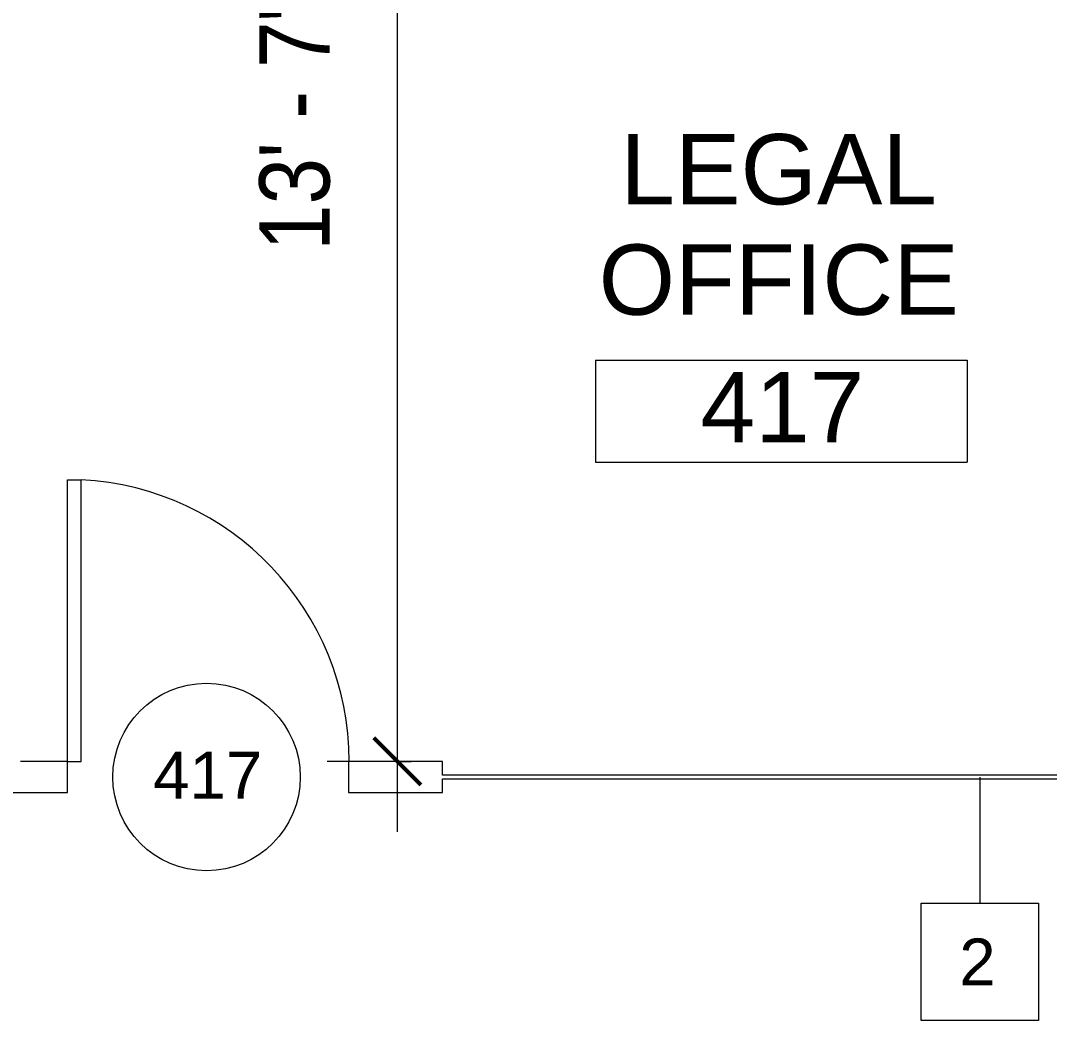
# Model space of a CAD drawing. Header units: inches. Extents: x -865 to 1895, y -762 to 1388.
# Drawn here: x 1576.6 to 1708.4, y 168.4 to 296.4 of the extents above; entities that cross this region are included whole.
import ezdxf

# ---------------------------------------------------------------- set-up
doc = ezdxf.new("R2010")
doc.units = ezdxf.units.IN
doc.header["$MEASUREMENT"] = 0
for name, color, linetype, lineweight in [('A-ANNO-DIMS', 211, 'Continuous', 9), ('A-ANNO-DIMS-96', 211, 'Continuous', 9), ('A-AREA-IDEN', 2, 'Continuous', 20), ('A-DOOR', 31, 'Continuous', 9), ('A-DOOR-IDEN', 31, 'Continuous', 20), ('A-WALL', 113, 'Continuous', 9), ('A-WALL-IDEN', 211, 'Continuous', 20), ('I-WALL', 2, 'Continuous', 9)]:
    doc.layers.add(name, color=color, linetype=linetype, lineweight=lineweight)
doc.styles.add('Arial_1', font='arial.ttf', dxfattribs={"height": 9})
doc.styles.add('Arial_3', font='arial.ttf', dxfattribs={"height": 6})
doc.styles.add('Arial_4', font='arial.ttf', dxfattribs={"width": 0.85, "height": 9})
doc.dimstyles.new('Linear_-_3_32__Arial__85_-_1__Tolerance', dxfattribs={"dimscale": 12, "dimtxt": 9.182335, "dimasz": 0.5, "dimexe": 0.75, "dimexo": 0.5, "dimgap": 0.5, "dimtad": 1, "dimdec": 0, "dimzin": 3, "dimdsep": 46, "dimlunit": 4, "dimtxsty": 'Arial_4', "dimblk1": 'OBLIQUE', "dimblk2": 'OBLIQUE', "dimsah": 1, "dimcen": 0.09, "dimdle": 0.75, "dimazin": 0, "dimtfac": 1, "dimtdec": 4, "dimtix": 1, "dimtmove": 0, "dimatfit": 3, "dimfxl": 1, "dimtvp": 1, "dimfrac": 2, "dimtolj": 1, "dimtzin": 0, "dimarcsym": 2})

# ---------------------------------------------------------------- blocks, each defined once
blk = doc.blocks.new('Single-Flush - 36_ x 96_-1525938-4th Floor New Construction - Partition Plan')
at = {"layer": 'A-DOOR', "color": 250, "lineweight": 20}
for p, q in [((16.25, -2), (16.25, -38.02)), ((18, -2), (16.25, -2)), ((18, -2), (18, -38.02)), ((18, -38.02), (16.25, -38.02))]:
    blk.add_line(p, q, dxfattribs=at)
at = {"layer": 'A-DOOR'}
blk.add_arc((18, -2), 36.07, 180, 267.2188, dxfattribs=at)
blk = doc.blocks.new('FORM Room Tag - Name _ Number-61107-4th Floor New Construction - Partition Plan')
at = {"layer": 'A-AREA-IDEN'}
for p, q in [((-0.2444, -0.0231), (-0.2444, -0.1589)), ((-0.2444, -0.0231), (0.2515, -0.0231)), ((0.2515, -0.0231), (0.2515, -0.1589)), ((-0.2444, -0.1589), (0.2515, -0.1589))]:
    blk.add_line(p, q, dxfattribs=at)
blk = doc.blocks.new('FORM Door Tag - Default-60822-4th Floor New Construction - Partition Plan')
at = {"layer": 'A-DOOR-IDEN'}
blk.add_circle((-0.002, 0), 0.125, dxfattribs=at)
blk = doc.blocks.new('FORM Wall Tag - Default-61693-4th Floor New Construction - Partition Plan')
at = {"layer": 'A-WALL-IDEN'}
for p, q in [((-0.078125, 0.078125), (0.078125, 0.078125)), ((-0.078125, -0.078125), (-0.078125, 0.078125)), ((0.078125, 0.078125), (0.078125, -0.078125)), ((0.078125, -0.078125), (-0.078125, -0.078125))]:
    blk.add_line(p, q, dxfattribs=at)
blk = doc.blocks.new('DIMBLOCK59-4th Floor New Construction - Partition Plan')
at = {"layer": 'A-ANNO-DIMS-96'}
for p, q in [((1624.88, 192.6), (1624.88, 373.79)), ((1626.64, 364.79), (1615.88, 364.79)), ((1624.88, 364.79), (1626.64, 364.79)), ((1626.64, 201.6), (1615.88, 201.6)), ((1624.88, 201.6), (1626.64, 201.6))]:
    blk.add_line(p, q, dxfattribs=at)
at = {"layer": 'A-ANNO-DIMS-96', "lineweight": 50}
for p, q in [((1624.88, 364.79), (1621.88, 367.79)), ((1624.88, 364.79), (1627.88, 361.79)), ((1624.88, 201.6), (1621.88, 204.6)), ((1624.88, 201.6), (1627.88, 198.6))]:
    blk.add_line(p, q, dxfattribs=at)
at = {"layer": 'A-ANNO-DIMS-96', "color": 0, "insert": (1607.2, 266.95), "char_height": 9, "width": 38.9896, "attachment_point": 1, "rotation": 90, "line_spacing_factor": 0.941778, "style": 'Arial_4'}
blk.add_mtext('13\' - 7"', dxfattribs=at)
blk = doc.blocks.new('_Oblique')
at = {"color": 0, "linetype": 'ByBlock', "lineweight": -2}
blk.add_line((-0.5, -0.5), (0.5, 0.5), dxfattribs=at)

msp = doc.modelspace()

# ---------------------------------------------------------------- linework, layer by layer
at = {"layer": 'A-WALL', "color": 250, "lineweight": 20}
for p, q in [((1582.64, 201.6), (1576.64, 201.6)), ((1582.64, 197.6), (1582.64, 201.6)), ((1630.64, 201.6), (1618.64, 201.6)), ((1618.64, 201.6), (1618.64, 197.6)), ((1630.64, 199.85), (1630.64, 201.6)), ((1630.64, 197.6), (1630.64, 199.35)), ((1572.64, 197.6), (1582.64, 197.6)), ((1618.64, 197.6), (1630.64, 197.6))]:
    msp.add_line(p, q, dxfattribs=at)
at = {"layer": 'A-WALL-IDEN'}
msp.add_line((1699.45, 199.6), (1699.45, 183.45), dxfattribs=at)
at = {"layer": 'I-WALL', "color": 250, "lineweight": 20}
for p, q in [((1763.04, 199.85), (1630.64, 199.85)), ((1630.64, 199.35), (1763.04, 199.35))]:
    msp.add_line(p, q, dxfattribs=at)

# ---------------------------------------------------------------- block references
at = {"layer": 'A-AREA-IDEN', "xscale": 95.99999999999994, "yscale": 95.99999999999994, "zscale": 95.99999999999994}
msp.add_blockref('FORM Room Tag - Name _ Number-61107-4th Floor New Construction - Partition Plan', (1673.69, 255.17), dxfattribs=at)
at = {"layer": 'A-DOOR', "lineweight": 13, "rotation": 180}
msp.add_blockref('Single-Flush - 36_ x 96_-1525938-4th Floor New Construction - Partition Plan', (1600.64, 199.6), dxfattribs=at)
at = {"layer": 'A-DOOR-IDEN', "xscale": 95.99999999999994, "yscale": 95.99999999999994, "zscale": 95.99999999999994}
msp.add_blockref('FORM Door Tag - Default-60822-4th Floor New Construction - Partition Plan', (1600.64, 199.6), dxfattribs=at)
at = {"layer": 'A-WALL-IDEN', "xscale": 95.99999999999994, "yscale": 95.99999999999994, "zscale": 95.99999999999994}
msp.add_blockref('FORM Wall Tag - Default-61693-4th Floor New Construction - Partition Plan', (1699.45, 175.95), dxfattribs=at)

# ---------------------------------------------------------------- texts
at = {"layer": 'A-AREA-IDEN', "lineweight": 9, "char_height": 9, "attachment_point": 2, "line_spacing_factor": 0.941778, "style": 'Arial_1'}
for s, insert, width in [('LEGAL\\POFFICE', (1673.7, 281.9), 54.9831), ('417', (1674.17, 251.45), 25.1225)]:
    msp.add_mtext(s, dxfattribs=dict(at, insert=insert, width=width))
at = {"layer": 'A-DOOR-IDEN', "lineweight": 9, "insert": (1600.6, 202.83), "char_height": 6, "width": 16.7484, "attachment_point": 2, "line_spacing_factor": 0.941778, "style": 'Arial_3'}
msp.add_mtext('417', dxfattribs=at)

# ---------------------------------------------------------------- dimensions: what is measured, and where the dimension line sits
at = {"layer": 'A-ANNO-DIMS'}
dim = msp.add_linear_dim(base=(1624.88, 364.79), p1=(1620.64, 201.6), p2=(1620.64, 364.79), angle=90, dimstyle='Linear_-_3_32__Arial__85_-_1__Tolerance', override={"dimpost": '<>', "dimfxl": 163.191723}, dxfattribs=at)
dim.commit()
dim.dimension.update_dxf_attribs({"geometry": 'DIMBLOCK59-4th Floor New Construction - Partition Plan', "text_midpoint": (1614.29, 283.2)})

# ---------------------------------------------------------------- next in the draw order: texts
at = {"layer": 'A-WALL-IDEN', "lineweight": 9, "insert": (1699.14, 178.93), "char_height": 6, "width": 5.5828, "attachment_point": 2, "line_spacing_factor": 0.941778, "style": 'Arial_3', "bg_fill": 3, "box_fill_scale": 1.25, "bg_fill_color": 256, "bg_fill_true_color": 13158600, "bg_fill_transparency": 0}
msp.add_mtext('2', dxfattribs=at)

doc.saveas('drawing.dxf')
